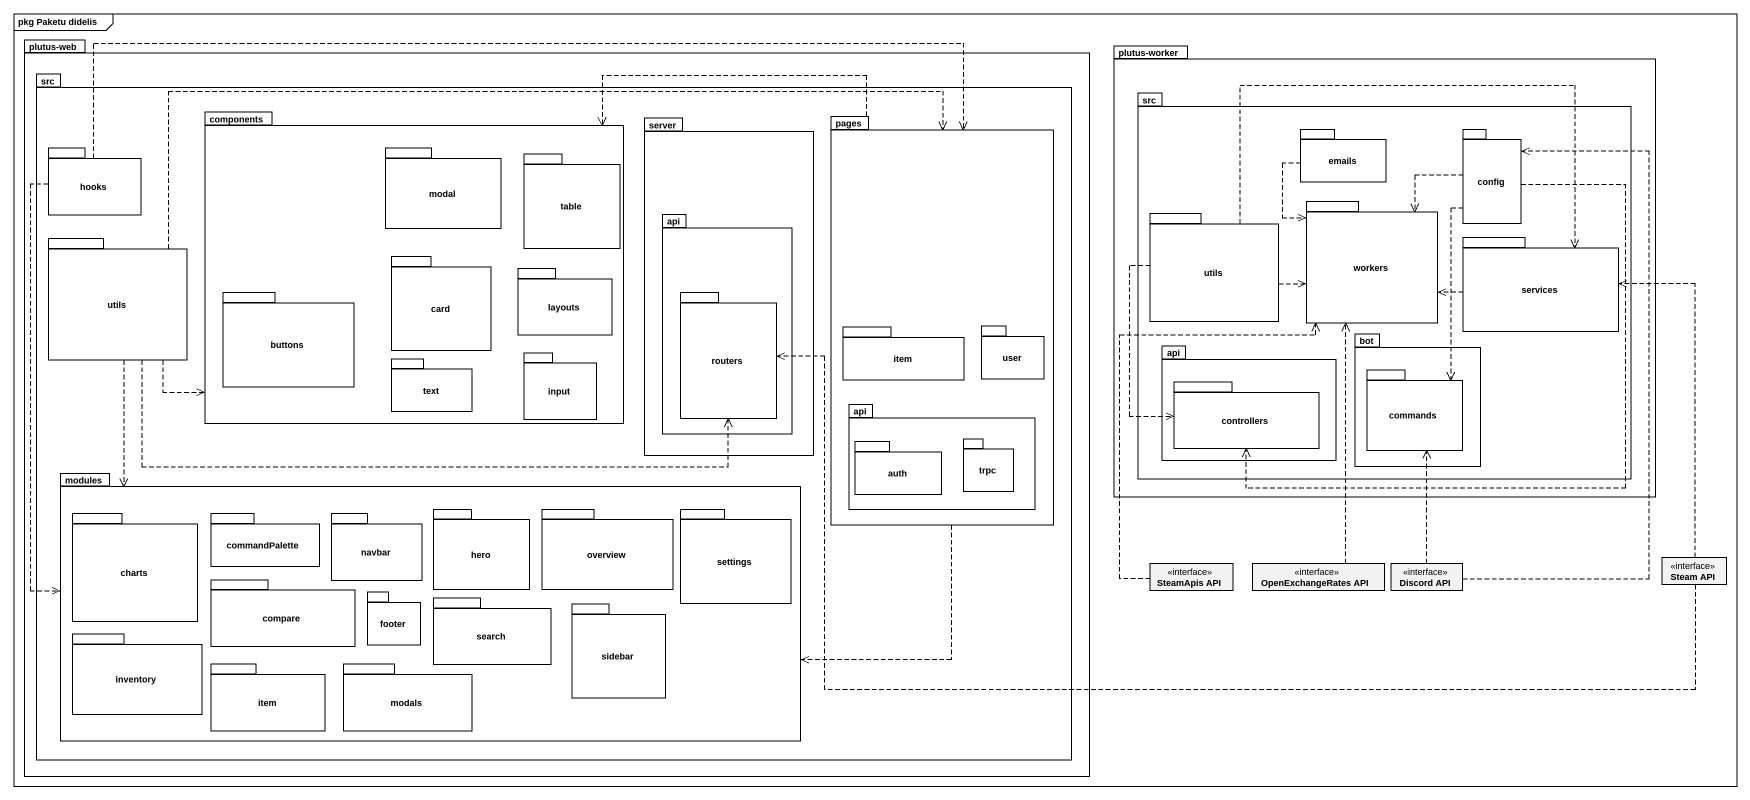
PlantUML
@startuml
mainframe pkg Paketu didelis
hide circle
hide empty members
package "plutus-web" as plutus_web {
  package src {
    package components {
      package modal {
      }
      package table {
      }
      package "card" as card_ {
      }
      package buttons {
      }
      package layouts {
      }
      package text {
      }
      package input {
      }
    }
    package server {
      package api {
        package routers {
        }
      }
    }
    package pages {
      package item {
      }
      package user {
      }
      package "api" as api_3 {
        package auth {
        }
        package trpc {
        }
      }
    }
    package hooks {
    }
    package "utils" as utils_2 {
    }
    package modules {
      package charts {
      }
      package commandPalette {
      }
      package navbar {
      }
      package hero {
      }
      package overview {
      }
      package settings {
      }
      package compare {
      }
      package "footer" as footer_ {
      }
      package search {
      }
      package sidebar {
      }
      package inventory {
      }
      package "item" as item_2 {
      }
      package modals {
      }
    }
  }
}
package "plutus-worker" as plutus_worker {
  package "src" as src_2 {
    package emails {
    }
    package config {
    }
    package utils {
    }
    package workers {
    }
    package services {
    }
    package bot {
      package commands {
      }
    }
    package "api" as api_2 {
      package controllers {
      }
    }
  }
}
interface "SteamApis API" as SteamApis_API
interface "OpenExchangeRates API" as OpenExchangeRates_API
interface "Discord API" as Discord_API
interface "Steam API" as Steam_API
pages .left.> components
pages .left.> modules
emails ..> workers
config ..> workers
config ..> commands
config ..> controllers
hooks .right.> pages
hooks ..> modules
utils .right.> workers
utils .right.> services
utils ..> controllers
utils_2 .right.> components
utils_2 .right.> pages
utils_2 .right.> routers
utils_2 ..> modules
services .left.> workers
SteamApis_API .up.> workers
OpenExchangeRates_API .up.> workers
Discord_API .up.> config
Discord_API .up.> commands
Steam_API .up.> services
Steam_API .left.> routers
@enduml
